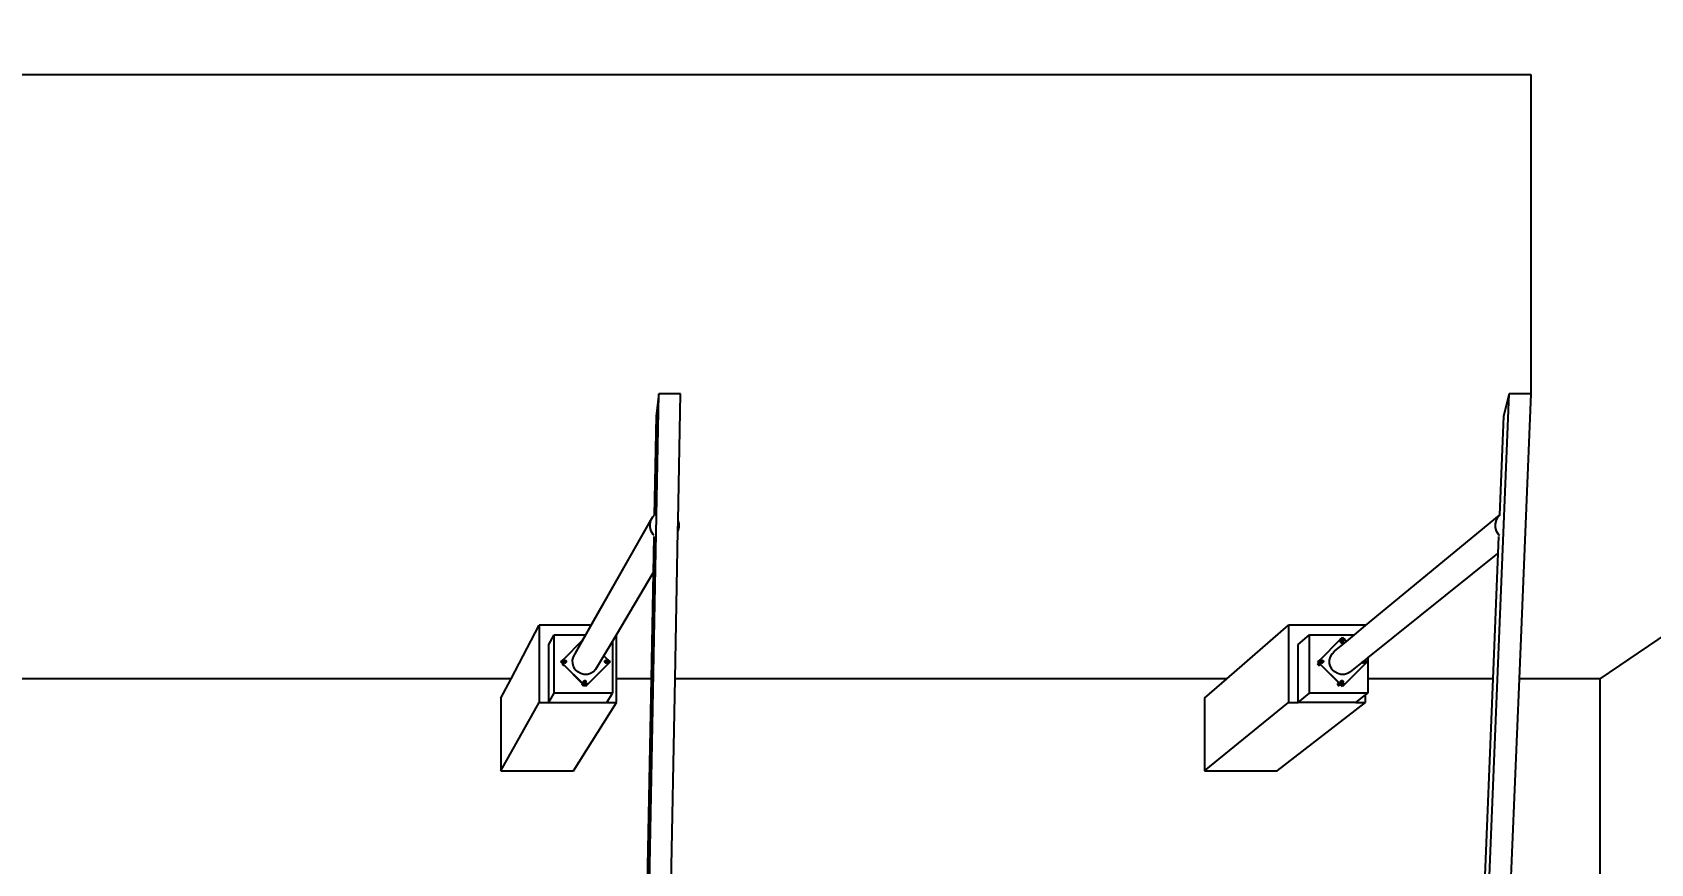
# Model space of a CAD drawing. Header units: inches. Extents: x -1152 to 1243, y -567 to 664.
# Drawn here: x 45 to 644, y 356 to 664 of the extents above; entities that cross this region are included whole.
import ezdxf

# ---------------------------------------------------------------- set-up
doc = ezdxf.new("R2010")
doc.units = ezdxf.units.IN
doc.header["$MEASUREMENT"] = 0
doc.dimstyles.get("Standard").update_dxf_attribs({"dimtxt": 24, "dimasz": 0.18, "dimexe": 0.18, "dimexo": 0.0625, "dimgap": 0.09, "dimtad": 0, "dimtih": 1, "dimtoh": 1, "dimdec": 4, "dimzin": 0, "dimdsep": 46, "dimtxsty": 'Standard', "dimcen": 0.09, "dimclrd": 1, "dimclre": 1, "dimclrt": 1, "dimadec": 0, "dimazin": 0, "dimtfac": 1, "dimtdec": 4, "dimtofl": 0, "dimtmove": 0, "dimatfit": 3, "dimfxl": 1, "dimtolj": 1, "dimtzin": 0, "dimarcsym": 0})

# ---------------------------------------------------------------- blocks, each defined once
blk = doc.blocks.new('*D2')
at = {"color": 1, "lineweight": -2, "transparency": 16777216}
for p, q in [((-970.13, 521.68), (-970.13, 647.97)), ((-969.95, 647.79), (-211.32, 647.79)), ((599.49, 647.79), (-159.14, 647.79)), ((599.67, 529.92), (599.67, 647.97))]:
    blk.add_line(p, q, dxfattribs=at)
at = {"color": 1, "transparency": 16777216}
for points in [[(-969.95, 647.82), (-969.95, 647.76), (-970.13, 647.79)], [(599.49, 647.82), (599.49, 647.76), (599.67, 647.79)]]:
    blk.add_solid(points, dxfattribs=at)
at = {"layer": 'Defpoints', "color": 0, "transparency": 16777216}
for p in [(599.67, 647.79), (599.67, 529.86), (-970.13, 521.62)]:
    blk.add_point(p, dxfattribs=at)
at = {"color": 1, "transparency": 16777216, "insert": (-185.23, 647.79), "char_height": 24, "attachment_point": 5}
blk.add_mtext("\\A1;97'", dxfattribs=at)

msp = doc.modelspace()

# ---------------------------------------------------------------- linework, layer by layer
for p, q in [((255.92893, -566.54973), (276.90606, 529.8555)), ((276.90606, 529.8555), (275.91192, 521.61805)), ((285.00884, 529.8555), (276.90606, 529.8555)), ((284.08222, 482.80129), (285.00884, 529.8555)), ((546.74956, -566.54973), (591.56373, 529.8555)), ((591.56373, 529.8555), (589.4399, 521.61805)), ((599.6665, 529.8555), (591.56373, 529.8555)), ((595.29596, 424.37246), (599.6665, 529.8555)), ((275.91192, 521.61805), (275.21103, 484.86258)), ((589.4399, 521.61805), (587.94456, 484.91166)), ((245.98188, 433.68004), (274.03238, 483.13467)), ((251.93592, 444.1898), (274.71814, 484.35728)), ((273.68642, 481.77623), (274.03238, 483.13467)), ((273.70384, 480.37453), (273.68642, 481.77623)), ((274.08346, 479.0251), (273.70384, 480.37453)), ((274.03238, 483.13467), (274.71814, 484.35728)), ((274.79939, 477.81991), (274.08346, 479.0251)), ((274.71814, 484.35728), (275.21103, 484.86258)), ((275.21103, 484.86258), (275.26433, 484.91722)), ((282.93161, 424.37246), (284.01074, 479.17165)), ((284.01074, 479.17165), (284.08222, 482.80129)), ((284.35078, 480.50685), (284.01074, 479.17165)), ((284.08222, 482.80129), (284.33336, 481.90855)), ((284.33336, 481.90855), (284.35078, 480.50685)), ((538.41315, 444.06026), (587.94456, 484.91166)), ((586.47853, 481.77623), (586.82449, 483.13467)), ((586.49595, 480.37453), (586.47853, 481.77623)), ((586.87556, 479.0251), (586.49595, 480.37453)), ((586.82449, 483.13467), (587.51025, 484.35728)), ((587.5915, 477.81991), (586.87556, 479.0251)), ((587.51025, 484.35728), (588.05644, 484.91722)), ((587.94456, 484.91166), (587.94091, 484.82196)), ((275.26433, 477.36638), (274.79939, 477.81991)), ((275.06137, 477.01441), (274.80487, 463.56336)), ((587.62285, 477.01441), (587.36554, 470.69823)), ((588.05644, 477.36638), (587.5915, 477.81991)), ((539.20813, 432.10623), (587.36554, 470.69823)), ((587.36554, 470.69823), (585.47833, 424.37246)), ((261.23538, 440.67324), (274.80487, 463.56336)), ((274.80487, 463.56336), (274.05754, 424.37246)), ((625.22168, 424.37246), (676.65304, 459.28177)), ((222.30375, 424.37246), (232.68488, 444.1898)), ((251.93592, 444.1898), (232.68488, 444.1898)), ((232.68488, 444.1898), (232.68488, 415.6393)), ((249.9101, 440.61808), (251.93592, 444.1898)), ((487.11535, 424.37246), (509.86265, 444.1898)), ((538.41315, 444.1898), (509.86265, 444.1898)), ((509.86265, 444.1898), (509.86265, 415.6393)), ((534.23958, 440.61808), (538.41315, 444.06026)), ((538.41315, 444.06026), (538.41315, 444.1898)), ((236.2537, 437.05217), (238.18129, 440.61808)), ((236.2537, 415.6393), (236.2537, 437.05217)), ((238.18129, 440.61808), (249.9101, 440.61808)), ((238.18129, 419.03049), (238.18129, 440.61808)), ((241.53141, 431.44137), (248.86435, 438.77431)), ((245.9654, 433.66314), (248.86435, 438.77431)), ((248.86435, 438.77431), (249.9101, 440.61808)), ((256.6326, 432.90888), (259.76887, 438.1994)), ((259.76887, 438.1994), (261.23538, 440.67324)), ((259.76887, 438.1994), (259.76887, 419.03049)), ((261.23538, 424.37246), (261.23538, 440.67324)), ((513.43147, 437.05217), (517.62054, 440.61808)), ((513.43147, 415.6393), (513.43147, 437.05217)), ((517.62054, 440.61808), (534.23958, 440.61808)), ((517.62054, 419.03049), (517.62054, 440.61808)), ((521.55715, 431.41762), (529.04, 438.90048)), ((521.58586, 431.44137), (529.04281, 438.89832)), ((526.89622, 434.56159), (531.35606, 438.23987)), ((529.04, 438.90048), (529.84104, 439.70151)), ((529.04, 438.90048), (529.06912, 438.92464)), ((529.04, 438.90048), (529.04281, 438.89832)), ((529.04281, 438.89832), (529.06912, 438.92464)), ((529.06912, 438.92464), (529.84352, 439.69903)), ((529.06912, 438.92464), (529.30375, 438.7446)), ((529.14333, 438.27488), (529.12801, 438.15851)), ((529.12801, 438.15851), (529.14333, 438.04214)), ((529.15416, 438.26405), (529.13884, 438.14768)), ((529.13884, 438.14768), (529.15416, 438.0313)), ((529.18825, 438.38332), (529.14333, 438.27488)), ((529.14333, 438.04214), (529.18825, 437.93369)), ((529.19908, 438.37249), (529.15416, 438.26405)), ((529.15416, 438.14768), (529.16896, 438.26008)), ((529.16896, 438.03527), (529.15416, 438.14768)), ((529.15416, 438.0313), (529.19908, 437.92286)), ((529.16896, 438.26008), (529.21235, 438.36483)), ((529.21235, 437.93052), (529.16896, 438.03527)), ((529.2597, 438.47644), (529.18825, 438.38332)), ((529.18825, 437.93369), (529.2597, 437.84057)), ((529.27053, 438.46561), (529.19908, 438.37249)), ((529.19908, 437.92286), (529.26113, 437.842)), ((529.21235, 438.36483), (529.28137, 438.45478)), ((529.27196, 437.85283), (529.21235, 437.93052)), ((529.21426, 438.19744), (529.22906, 438.30986)), ((529.22906, 438.08502), (529.21426, 438.19744)), ((529.22906, 438.30986), (529.27246, 438.41462)), ((529.27246, 437.98026), (529.22906, 438.08502)), ((529.35282, 438.5479), (529.2597, 438.47644)), ((529.27196, 437.85283), (529.2597, 437.84057)), ((529.26113, 437.842), (529.26583, 437.83587)), ((529.26583, 437.83587), (529.27053, 437.82974)), ((529.27053, 437.82974), (529.36366, 437.75829)), ((529.27196, 437.85283), (529.32757, 437.90844)), ((529.28137, 437.84057), (529.27196, 437.85283)), ((529.27246, 438.41462), (529.29376, 438.44238)), ((529.32757, 437.90844), (529.27246, 437.98026)), ((529.28137, 438.45478), (529.34148, 438.50458)), ((529.28137, 438.45478), (529.33463, 438.49565)), ((529.28137, 438.45478), (529.29376, 438.44238)), ((529.37132, 437.77155), (529.28137, 437.84057)), ((529.29376, 438.44238), (529.33463, 438.49565)), ((529.30375, 438.7446), (529.57699, 438.63142)), ((529.34148, 437.8903), (529.32757, 437.90844)), ((529.33463, 438.49565), (529.34148, 438.50458)), ((529.34148, 438.50458), (529.43144, 438.57361)), ((529.43144, 437.82128), (529.34148, 437.8903)), ((529.46126, 438.59282), (529.35282, 438.5479)), ((529.36366, 437.75829), (529.4721, 437.71337)), ((529.47606, 437.72817), (529.37132, 437.77155)), ((529.43144, 438.57361), (529.48554, 438.59601)), ((529.5362, 437.77788), (529.43144, 437.82128)), ((529.48554, 438.59601), (529.46126, 438.59282)), ((529.4721, 437.71337), (529.58847, 437.69805)), ((529.58847, 437.71337), (529.47606, 437.72817)), ((529.48554, 438.59601), (529.5362, 438.617)), ((529.5362, 438.617), (529.61137, 438.62689)), ((529.64862, 437.76308), (529.5362, 437.77788)), ((529.57699, 438.63142), (529.61137, 438.62689)), ((529.58847, 437.71337), (529.58847, 437.771)), ((529.70088, 437.72817), (529.58847, 437.71337)), ((529.58847, 437.69805), (529.70484, 437.71337)), ((529.58847, 437.71031), (529.58847, 437.71337)), ((529.58847, 437.69805), (529.58847, 437.71031)), ((529.61137, 438.62689), (529.64862, 438.6318)), ((529.64862, 438.6318), (529.76104, 438.617)), ((529.76104, 437.77788), (529.64862, 437.76308)), ((529.80245, 437.76912), (529.70088, 437.72817)), ((529.70484, 437.71337), (529.81328, 437.75829)), ((529.76104, 438.617), (529.79576, 438.60262)), ((529.8658, 437.82128), (529.76104, 437.77788)), ((529.79576, 438.60262), (529.8702, 438.59282)), ((529.79576, 438.60262), (529.8658, 438.57361)), ((529.89557, 437.84057), (529.80245, 437.76912)), ((529.81328, 437.75829), (529.90641, 437.82974)), ((529.84104, 439.70151), (529.8702, 439.72572)), ((529.84104, 439.70151), (529.84352, 439.69903)), ((529.84352, 439.69903), (529.8702, 439.72572)), ((529.8658, 438.57361), (529.95576, 438.50458)), ((529.89356, 437.84258), (529.8658, 437.82128)), ((529.8702, 439.72572), (530.67129, 438.92464)), ((529.8702, 439.72572), (529.8702, 438.59889)), ((529.8702, 438.59282), (530.16342, 438.63142)), ((529.90219, 437.8492), (529.89356, 437.84258)), ((529.89356, 437.84258), (529.89557, 437.84057)), ((529.89557, 437.84057), (529.95576, 437.8903)), ((529.89557, 437.84057), (529.90219, 437.8492)), ((529.95576, 437.8903), (529.90219, 437.8492)), ((529.90641, 437.82974), (529.94875, 437.88493)), ((529.95576, 438.50458), (530.02479, 438.41462)), ((530.02479, 437.98026), (529.95576, 437.8903)), ((530.02479, 438.41462), (530.06818, 438.30986)), ((530.06818, 438.08502), (530.02479, 437.98026)), ((530.06818, 438.30986), (530.08298, 438.19744)), ((530.08298, 438.19744), (530.06818, 438.08502)), ((530.16342, 438.63142), (530.43665, 438.7446)), ((530.43665, 438.7446), (530.67129, 438.92464)), ((530.67129, 438.92464), (531.35606, 438.23987)), ((531.35606, 438.23987), (534.23958, 440.61808)), ((240.73033, 430.64029), (241.53141, 431.44137)), ((241.71145, 431.20674), (241.53141, 431.44137)), ((241.82463, 430.9335), (241.71145, 431.20674)), ((241.9262, 431.09244), (241.85475, 430.99932)), ((241.89549, 431.04061), (241.96452, 431.13057)), ((241.96452, 431.13057), (242.05448, 431.1996)), ((242.05448, 431.1996), (242.15923, 431.24299)), ((242.15923, 431.24299), (242.27165, 431.25779)), ((242.27165, 431.25779), (242.38407, 431.24299)), ((242.38407, 431.24299), (242.48883, 431.1996)), ((242.48883, 431.1996), (242.57879, 431.13057)), ((242.57879, 431.13057), (242.64782, 431.04061)), ((245.04166, 431.35223), (245.35141, 432.56849)), ((245.05726, 430.09723), (245.04166, 431.35223)), ((245.35141, 432.56849), (245.98188, 433.68004)), ((245.35141, 432.56849), (245.9654, 433.66314)), ((245.9654, 433.66314), (245.98188, 433.68004)), ((253.66613, 427.90479), (256.6326, 432.90888)), ((256.6326, 432.90888), (258.10011, 431.44137)), ((257.05016, 431.07764), (256.97871, 430.98452)), ((257.02117, 431.02581), (257.05626, 431.07155)), ((257.13245, 431.15993), (257.03933, 431.08848)), ((257.03933, 431.08848), (257.05626, 431.07155)), ((257.05626, 431.07155), (257.09019, 431.11577)), ((257.09019, 431.11577), (257.16568, 431.1737)), ((257.16568, 431.1737), (257.13245, 431.15993)), ((257.16568, 431.1737), (257.18015, 431.1848)), ((257.18015, 431.1848), (257.28491, 431.22819)), ((257.28491, 431.22819), (257.39733, 431.24299)), ((257.39733, 431.24299), (257.50975, 431.22819)), ((257.50975, 431.22819), (257.61451, 431.1848)), ((257.61451, 431.1848), (257.70447, 431.11577)), ((257.70447, 431.11577), (257.7735, 431.02581)), ((257.92007, 431.20674), (257.80931, 430.93934)), ((258.10011, 431.44137), (257.92007, 431.20674)), ((258.10011, 431.44137), (258.90119, 430.64029)), ((520.75611, 430.61658), (521.55715, 431.41762)), ((520.78477, 430.64029), (521.5593, 431.41481)), ((521.55715, 431.41762), (521.58586, 431.44137)), ((521.5593, 431.41481), (521.55715, 431.41762)), ((521.5593, 431.41481), (521.58586, 431.44137)), ((521.76589, 431.20674), (521.58586, 431.44137)), ((521.87907, 430.9335), (521.76589, 431.20674)), ((521.98065, 431.09244), (521.90919, 430.99932)), ((521.92399, 430.99536), (521.99148, 431.08161)), ((521.98174, 431.04061), (522.00377, 431.06932)), ((521.99148, 431.08161), (522.05077, 431.13057)), ((521.99148, 431.08161), (522.04429, 431.12213)), ((521.99544, 431.08848), (521.99148, 431.08161)), ((521.99148, 431.08161), (522.00377, 431.06932)), ((522.05077, 431.13057), (521.99544, 431.08848)), ((522.00377, 431.06932), (522.04429, 431.12213)), ((522.04429, 431.12213), (522.05077, 431.13057)), ((522.08857, 431.15993), (522.05077, 431.13057)), ((522.08957, 431.16035), (522.08857, 431.15993)), ((522.08957, 431.16035), (522.14073, 431.1996)), ((522.14073, 431.1996), (522.24548, 431.24299)), ((522.24548, 431.24299), (522.3579, 431.25779)), ((522.3579, 431.25779), (522.47032, 431.24299)), ((522.47032, 431.24299), (522.57508, 431.1996)), ((522.57508, 431.1996), (522.66504, 431.13057)), ((522.66504, 431.13057), (522.73407, 431.04061)), ((525.0961, 431.35223), (525.40585, 432.56849)), ((525.1117, 430.09723), (525.0961, 431.35223)), ((525.40585, 432.56849), (526.01984, 433.66314)), ((526.01984, 433.66314), (526.89622, 434.56159)), ((537.85979, 431.02571), (537.91928, 431.07339)), ((537.91928, 431.07339), (537.87966, 430.97774)), ((537.91928, 431.07339), (538.25417, 431.34176)), ((538.25417, 431.34176), (539.20813, 432.10623)), ((538.25417, 431.34176), (538.95563, 430.64029)), ((539.20813, 432.10623), (539.20813, 424.37246)), ((240.71708, 430.61658), (240.73033, 430.64029)), ((241.32267, 430.011), (240.71708, 430.61658)), ((241.53141, 429.83921), (240.73033, 430.64029)), ((240.73033, 430.64029), (241.81722, 430.64029)), ((241.29342, 429.9404), (241.27814, 429.82429)), ((241.27814, 429.82429), (241.29342, 429.70817)), ((241.32267, 430.011), (241.29342, 429.9404)), ((241.29342, 429.70817), (241.33824, 429.59996)), ((241.51812, 429.81555), (241.32267, 430.011)), ((241.33824, 429.59996), (241.40954, 429.50705)), ((241.40954, 429.50705), (241.50246, 429.43575)), ((241.50246, 429.43575), (241.61066, 429.39093)), ((241.51812, 429.81555), (241.53141, 429.83921)), ((241.91349, 429.42017), (241.51812, 429.81555)), ((241.53141, 429.83921), (241.71145, 430.07384)), ((249.01468, 422.35594), (241.53141, 429.83921)), ((241.61066, 429.39093), (241.72678, 429.37564)), ((241.71145, 430.07384), (241.82463, 430.34707)), ((241.72678, 429.37564), (241.8429, 429.39093)), ((241.80983, 430.89088), (241.79451, 430.77451)), ((241.79451, 430.77451), (241.80983, 430.65813)), ((241.80931, 430.77054), (241.82463, 430.88691)), ((241.82463, 430.6621), (241.80931, 430.77054)), ((241.85475, 430.99932), (241.80983, 430.89088)), ((241.80983, 430.65813), (241.81722, 430.64029)), ((241.81722, 430.64029), (241.83038, 430.64029)), ((241.81722, 430.64029), (241.85475, 430.54969)), ((241.82928, 430.89815), (241.82463, 430.9335)), ((241.82928, 430.89815), (241.82463, 430.88691)), ((241.82463, 430.6621), (241.82463, 430.65417)), ((241.82463, 430.6621), (241.8561, 430.58612)), ((241.82463, 430.65417), (241.85531, 430.5801)), ((241.82463, 430.34707), (241.85531, 430.5801)), ((241.86955, 430.99536), (241.82928, 430.89815)), ((241.83821, 430.83036), (241.82928, 430.89815)), ((241.83038, 430.64029), (241.83366, 430.64029)), ((241.83366, 430.64029), (241.85716, 430.64029)), ((241.8373, 430.82343), (241.83821, 430.83036)), ((241.8521, 430.71101), (241.8373, 430.82343)), ((241.83821, 430.83036), (241.8521, 430.93585)), ((241.8429, 429.39093), (241.91349, 429.42017)), ((241.8521, 430.93585), (241.88484, 431.01489)), ((241.85477, 430.70456), (241.8521, 430.71101)), ((241.85475, 430.54969), (241.9168, 430.46883)), ((241.86323, 430.64029), (241.85477, 430.70456)), ((241.89549, 430.60626), (241.85477, 430.70456)), ((241.85531, 430.5801), (241.8561, 430.58612)), ((241.85531, 430.5801), (241.86955, 430.54573)), ((241.8561, 430.58612), (241.86323, 430.64029)), ((241.86802, 430.55735), (241.8561, 430.58612)), ((241.92763, 430.47966), (241.86802, 430.55735)), ((241.86955, 430.99536), (241.87147, 430.99781)), ((241.86955, 430.54573), (241.941, 430.45261)), ((241.87147, 430.99781), (241.89549, 431.04061)), ((241.87147, 430.99781), (241.88484, 431.01489)), ((241.88484, 431.01489), (241.89549, 431.04061)), ((241.96441, 430.51644), (241.89549, 430.60626)), ((248.63071, 422.70296), (241.91349, 429.42017)), ((241.9168, 430.46883), (241.9215, 430.4627)), ((241.9215, 430.4627), (241.9262, 430.45657)), ((241.9262, 430.45657), (242.01933, 430.38512)), ((241.92763, 430.47966), (241.96441, 430.51644)), ((241.93704, 430.4674), (241.92763, 430.47966)), ((242.02699, 430.39838), (241.93704, 430.4674)), ((241.941, 430.45261), (242.03412, 430.38115)), ((242.05448, 430.44727), (241.96441, 430.51644)), ((242.01933, 430.38512), (242.12777, 430.3402)), ((242.13173, 430.355), (242.02699, 430.39838)), ((242.14257, 430.33623), (242.03412, 430.38115)), ((242.15923, 430.40388), (242.05448, 430.44727)), ((242.12777, 430.3402), (242.13543, 430.33919)), ((242.24414, 430.3402), (242.13173, 430.355)), ((242.13543, 430.33919), (242.24414, 430.32488)), ((242.14257, 430.33623), (242.25894, 430.32091)), ((242.27165, 430.38908), (242.15923, 430.40388)), ((242.24414, 430.3402), (242.24414, 430.3927)), ((242.35655, 430.355), (242.24414, 430.3402)), ((242.24414, 430.33714), (242.24414, 430.3402)), ((242.24414, 430.32488), (242.36051, 430.3402)), ((242.24414, 430.32488), (242.24414, 430.33714)), ((242.25894, 430.32091), (242.37531, 430.33623)), ((242.38407, 430.40388), (242.27165, 430.38908)), ((242.45812, 430.39595), (242.35655, 430.355)), ((242.36051, 430.3402), (242.46895, 430.38512)), ((242.37531, 430.33623), (242.48375, 430.38115)), ((242.48883, 430.44727), (242.38407, 430.40388)), ((242.45812, 430.39595), (242.55124, 430.4674)), ((242.46895, 430.38512), (242.56208, 430.45657)), ((242.48375, 430.38115), (242.57687, 430.45261)), ((242.57879, 430.5163), (242.48883, 430.44727)), ((242.6227, 430.56053), (242.55124, 430.4674)), ((242.56208, 430.45657), (242.63353, 430.54969)), ((242.63439, 430.58875), (242.57879, 430.5163)), ((242.6227, 430.56053), (242.62449, 430.56486)), ((242.62449, 430.56486), (242.64782, 430.60626)), ((242.62449, 430.56486), (242.63439, 430.58875)), ((242.63353, 430.54969), (242.67719, 430.65509)), ((242.64782, 430.60626), (242.63439, 430.58875)), ((242.64782, 431.04061), (242.69121, 430.93585)), ((242.69121, 430.71101), (242.64782, 430.60626)), ((242.67719, 430.65509), (242.67845, 430.65813)), ((242.67845, 430.65813), (242.68271, 430.69048)), ((242.69121, 430.93585), (242.70601, 430.82343)), ((242.70601, 430.82343), (242.69121, 430.71101)), ((245.39714, 428.88904), (245.05726, 430.09723)), ((246.03814, 427.80999), (245.39714, 428.88904)), ((246.93659, 426.9336), (246.03814, 427.80999)), ((248.03124, 426.31962), (246.93659, 426.9336)), ((249.2475, 426.00987), (248.03124, 426.31962)), ((250.5025, 426.02546), (249.2475, 426.00987)), ((251.71069, 426.36535), (250.5025, 426.02546)), ((258.0859, 429.81555), (250.60305, 422.33269)), ((258.0818, 429.82089), (250.61684, 422.35594)), ((252.78974, 427.00635), (251.71069, 426.36535)), ((253.66613, 427.90479), (252.78974, 427.00635)), ((256.93379, 430.87608), (256.91847, 430.75971)), ((256.91847, 430.75971), (256.93379, 430.64333)), ((256.97871, 430.98452), (256.93379, 430.87608)), ((256.93379, 430.75971), (256.94859, 430.87211)), ((256.94859, 430.6473), (256.93379, 430.75971)), ((256.93379, 430.64333), (256.97871, 430.53489)), ((256.94859, 430.87211), (256.99198, 430.97686)), ((256.99198, 430.54255), (256.94859, 430.6473)), ((256.96297, 430.80863), (256.97777, 430.92105)), ((256.97777, 430.69621), (256.96297, 430.80863)), ((256.97777, 430.92105), (257.01135, 431.0021)), ((257.02117, 430.59146), (256.97777, 430.69621)), ((256.97871, 430.53489), (257.04076, 430.45403)), ((256.99198, 430.97686), (257.02117, 431.02581)), ((256.99198, 430.97686), (257.01135, 431.0021)), ((257.05159, 430.46486), (256.99198, 430.54255)), ((257.01135, 431.0021), (257.02117, 431.02581)), ((257.08934, 430.50261), (257.02117, 430.59146)), ((257.04076, 430.45403), (257.03933, 430.45261)), ((257.03933, 430.45261), (257.04546, 430.4479)), ((257.05159, 430.46486), (257.04076, 430.45403)), ((257.04076, 430.45403), (257.04546, 430.4479)), ((257.04546, 430.4479), (257.13245, 430.38115)), ((257.04546, 430.4479), (257.05016, 430.44177)), ((257.05016, 430.44177), (257.14329, 430.37032)), ((257.08934, 430.50261), (257.05159, 430.46486)), ((257.061, 430.45261), (257.05159, 430.46486)), ((257.15095, 430.38359), (257.061, 430.45261)), ((257.09019, 430.5015), (257.08934, 430.50261)), ((257.18015, 430.43247), (257.09019, 430.5015)), ((257.13245, 430.38115), (257.24089, 430.33623)), ((257.14329, 430.37032), (257.25173, 430.3254)), ((257.25569, 430.3402), (257.15095, 430.38359)), ((257.28491, 430.38908), (257.18015, 430.43247)), ((257.24089, 430.33623), (257.35727, 430.32091)), ((257.25173, 430.3254), (257.3681, 430.31008)), ((257.3681, 430.3254), (257.25569, 430.3402)), ((257.39733, 430.37428), (257.28491, 430.38908)), ((257.35727, 430.32091), (257.3681, 430.32234)), ((257.3681, 430.3254), (257.3681, 430.37812)), ((257.48051, 430.3402), (257.3681, 430.3254)), ((257.3681, 430.32234), (257.47364, 430.33623)), ((257.3681, 430.32234), (257.3681, 430.3254)), ((257.3681, 430.31008), (257.48447, 430.3254)), ((257.3681, 430.31008), (257.3681, 430.32234)), ((257.50975, 430.38908), (257.39733, 430.37428)), ((257.47364, 430.33623), (257.48051, 430.3402)), ((257.58208, 430.38115), (257.48051, 430.3402)), ((257.48447, 430.3254), (257.59291, 430.37032)), ((257.61451, 430.43247), (257.50975, 430.38908)), ((257.58208, 430.38115), (257.6752, 430.45261)), ((257.59291, 430.37032), (257.68604, 430.44177)), ((257.70447, 430.5015), (257.61451, 430.43247)), ((257.74666, 430.54573), (257.6752, 430.45261)), ((257.68604, 430.44177), (257.75749, 430.53489)), ((257.75633, 430.56909), (257.70447, 430.5015)), ((257.74786, 430.54863), (257.74666, 430.54573)), ((257.74786, 430.54863), (257.7735, 430.59146)), ((257.75633, 430.56909), (257.74786, 430.54863)), ((257.7735, 430.59146), (257.75633, 430.56909)), ((257.75749, 430.53489), (257.80115, 430.64029)), ((257.7735, 431.02581), (257.80931, 430.93934)), ((257.77443, 430.5937), (257.7735, 430.59146)), ((257.81689, 430.69621), (257.77443, 430.5937)), ((257.77443, 430.5937), (257.8069, 430.34707)), ((257.80115, 430.64029), (257.79372, 430.64029)), ((257.80115, 430.64029), (257.80241, 430.64333)), ((258.90119, 430.64029), (257.80115, 430.64029)), ((257.80241, 430.64333), (257.80587, 430.6696)), ((257.8069, 430.34707), (257.92007, 430.07384)), ((257.80931, 430.93934), (257.81689, 430.92105)), ((257.81689, 430.92105), (257.83169, 430.80863)), ((257.83169, 430.80863), (257.81689, 430.69621)), ((257.92007, 430.07384), (258.10011, 429.83921)), ((258.10011, 429.83921), (258.0818, 429.82089)), ((258.0818, 429.82089), (258.0859, 429.81555)), ((258.88694, 430.61658), (258.0859, 429.81555)), ((258.0859, 429.81555), (258.10011, 429.83921)), ((258.88222, 430.62131), (258.10011, 429.83921)), ((258.90119, 430.64029), (258.88222, 430.62131)), ((258.88222, 430.62131), (258.88694, 430.61658)), ((258.88694, 430.61658), (258.90119, 430.64029)), ((520.71739, 429.82429), (520.73268, 429.9404)), ((520.71739, 429.82429), (520.73268, 429.70817)), ((520.7775, 430.04861), (520.73268, 429.9404)), ((520.73268, 429.70817), (520.7775, 429.59996)), ((520.75611, 430.61658), (520.78477, 430.64029)), ((521.05822, 430.31447), (520.75611, 430.61658)), ((520.8488, 430.14152), (520.7775, 430.04861)), ((520.8488, 429.50705), (520.7775, 429.59996)), ((521.58586, 429.83921), (520.78477, 430.64029)), ((520.78477, 430.64029), (521.87166, 430.64029)), ((520.8488, 430.14152), (521.05822, 430.31447)), ((520.94171, 430.21282), (520.8488, 430.14152)), ((520.8488, 429.50705), (520.94171, 429.43575)), ((521.04992, 430.25764), (520.94171, 430.21282)), ((520.94171, 429.43575), (521.04992, 429.39093)), ((521.10747, 430.26522), (521.04992, 430.25764)), ((521.04992, 429.39093), (521.16604, 429.37564)), ((521.10747, 430.26522), (521.05822, 430.31447)), ((521.55715, 429.81555), (521.10747, 430.26522)), ((521.16604, 429.37564), (521.28215, 429.39093)), ((521.28215, 429.39093), (521.39036, 429.43575)), ((521.39036, 429.43575), (521.48327, 429.50705)), ((521.48327, 429.50705), (521.69295, 429.67974)), ((521.48327, 429.50705), (521.55457, 429.59996)), ((521.55457, 429.59996), (521.59939, 429.70817)), ((521.55715, 429.81555), (521.58586, 429.83921)), ((521.60697, 429.76572), (521.55715, 429.81555)), ((521.58586, 429.83921), (521.76589, 430.07384)), ((529.06912, 422.35594), (521.58586, 429.83921)), ((521.59939, 429.70817), (521.60697, 429.76572)), ((521.69295, 429.67974), (521.60697, 429.76572)), ((528.40524, 422.96745), (521.69295, 429.67974)), ((521.76589, 430.07384), (521.87907, 430.34707)), ((521.86427, 430.89088), (521.84895, 430.77451)), ((521.84895, 430.77451), (521.86427, 430.65813)), ((521.86375, 430.77054), (521.87907, 430.88691)), ((521.87907, 430.6621), (521.86375, 430.77054)), ((521.90919, 430.99932), (521.86427, 430.89088)), ((521.86427, 430.65813), (521.87166, 430.64029)), ((521.87166, 430.64029), (521.88482, 430.64029)), ((521.87166, 430.64029), (521.90919, 430.54969)), ((521.88373, 430.89815), (521.87907, 430.9335)), ((521.88373, 430.89815), (521.87907, 430.88691)), ((521.87907, 430.6621), (521.87907, 430.65417)), ((521.87907, 430.6621), (521.91054, 430.58612)), ((521.87907, 430.65417), (521.90975, 430.5801)), ((521.87907, 430.34707), (521.90975, 430.5801)), ((521.92399, 430.99536), (521.88373, 430.89815)), ((521.91767, 430.64029), (521.88373, 430.89815)), ((521.88482, 430.64029), (521.88811, 430.64029)), ((521.88811, 430.64029), (521.9116, 430.64029)), ((521.90919, 430.54969), (521.97124, 430.46883)), ((521.90975, 430.5801), (521.91054, 430.58612)), ((521.90975, 430.5801), (521.92399, 430.54573)), ((521.91054, 430.58612), (521.91767, 430.64029)), ((521.92246, 430.55735), (521.91054, 430.58612)), ((521.98207, 430.47966), (521.92246, 430.55735)), ((521.92355, 430.82343), (521.93835, 430.93585)), ((521.93835, 430.71101), (521.92355, 430.82343)), ((521.92399, 430.54573), (521.99544, 430.45261)), ((521.93835, 430.93585), (521.98174, 431.04061)), ((521.98174, 430.60626), (521.93835, 430.71101)), ((521.97124, 430.46883), (521.97594, 430.4627)), ((521.97594, 430.4627), (521.98065, 430.45657)), ((521.98065, 430.45657), (522.07377, 430.38512)), ((522.03685, 430.53444), (521.98174, 430.60626)), ((521.98207, 430.47966), (522.03685, 430.53444)), ((521.99148, 430.4674), (521.98207, 430.47966)), ((522.08143, 430.39838), (521.99148, 430.4674)), ((521.99544, 430.45261), (522.08857, 430.38115)), ((522.05077, 430.5163), (522.03685, 430.53444)), ((522.14073, 430.44727), (522.05077, 430.5163)), ((522.07377, 430.38512), (522.18221, 430.3402)), ((522.18617, 430.355), (522.08143, 430.39838)), ((522.19701, 430.33623), (522.08857, 430.38115)), ((522.24548, 430.40388), (522.14073, 430.44727)), ((522.18221, 430.3402), (522.18987, 430.33919)), ((522.29858, 430.3402), (522.18617, 430.355)), ((522.18987, 430.33919), (522.29858, 430.32488)), ((522.19701, 430.33623), (522.31338, 430.32091)), ((522.3579, 430.38908), (522.24548, 430.40388)), ((522.29858, 430.3402), (522.29858, 430.39689)), ((522.41099, 430.355), (522.29858, 430.3402)), ((522.29858, 430.33714), (522.29858, 430.3402)), ((522.29858, 430.32488), (522.41495, 430.3402)), ((522.29858, 430.32488), (522.29858, 430.33714)), ((522.31338, 430.32091), (522.42975, 430.33623)), ((522.47032, 430.40388), (522.3579, 430.38908)), ((522.51256, 430.39595), (522.41099, 430.355)), ((522.41495, 430.3402), (522.5234, 430.38512)), ((522.42975, 430.33623), (522.53819, 430.38115)), ((522.57508, 430.44727), (522.47032, 430.40388)), ((522.51256, 430.39595), (522.60568, 430.4674)), ((522.5234, 430.38512), (522.61652, 430.45657)), ((522.53819, 430.38115), (522.63132, 430.45261)), ((522.61193, 430.47554), (522.57508, 430.44727)), ((522.60568, 430.4674), (522.66504, 430.5163)), ((522.60568, 430.4674), (522.61193, 430.47554)), ((522.66504, 430.5163), (522.61193, 430.47554)), ((522.61652, 430.45657), (522.65849, 430.51127)), ((522.73407, 430.60626), (522.66504, 430.5163)), ((522.73407, 431.04061), (522.77746, 430.93585)), ((522.77746, 430.71101), (522.73407, 430.60626)), ((522.77746, 430.93585), (522.79226, 430.82343)), ((522.79226, 430.82343), (522.77746, 430.71101)), ((525.45158, 428.88904), (525.1117, 430.09723)), ((526.09259, 427.80999), (525.45158, 428.88904)), ((526.99103, 426.9336), (526.09259, 427.80999)), ((528.08568, 426.31962), (526.99103, 426.9336)), ((529.30195, 426.00987), (528.08568, 426.31962)), ((530.55694, 426.02546), (529.30195, 426.00987)), ((531.76513, 426.36535), (530.55694, 426.02546)), ((538.15455, 429.83921), (530.67129, 422.35594)), ((532.84418, 427.00635), (531.76513, 426.36535)), ((532.84418, 427.00635), (537.11975, 430.43267)), ((537.11815, 430.43138), (537.19773, 430.37032)), ((537.11975, 430.43267), (537.13035, 430.44116)), ((537.11975, 430.43267), (537.18689, 430.38115)), ((537.13035, 430.44116), (537.19136, 430.49005)), ((537.20539, 430.38359), (537.13035, 430.44116)), ((537.18689, 430.38115), (537.29534, 430.33623)), ((537.19136, 430.49005), (537.85979, 431.02571)), ((537.2664, 430.43247), (537.19136, 430.49005)), ((537.19773, 430.37032), (537.30617, 430.3254)), ((537.31013, 430.3402), (537.20539, 430.38359)), ((537.37116, 430.38908), (537.2664, 430.43247)), ((537.29534, 430.33623), (537.41171, 430.32091)), ((537.30617, 430.3254), (537.42254, 430.31008)), ((537.42254, 430.3254), (537.31013, 430.3402)), ((537.48358, 430.37428), (537.37116, 430.38908)), ((537.41171, 430.32091), (537.42254, 430.32234)), ((537.42254, 430.3254), (537.42254, 430.38231)), ((537.53495, 430.3402), (537.42254, 430.3254)), ((537.42254, 430.32234), (537.52808, 430.33623)), ((537.42254, 430.32234), (537.42254, 430.3254)), ((537.42254, 430.31008), (537.53891, 430.3254)), ((537.42254, 430.31008), (537.42254, 430.32234)), ((537.596, 430.38908), (537.48358, 430.37428)), ((537.52808, 430.33623), (537.53495, 430.3402)), ((537.63652, 430.38115), (537.53495, 430.3402)), ((537.53891, 430.3254), (537.64736, 430.37032)), ((537.70076, 430.43247), (537.596, 430.38908)), ((537.63652, 430.38115), (537.72964, 430.45261)), ((537.64736, 430.37032), (537.74048, 430.44177)), ((537.79072, 430.5015), (537.70076, 430.43247)), ((537.72964, 430.45261), (537.79072, 430.5015)), ((537.74048, 430.44177), (537.77928, 430.49234)), ((537.83364, 430.55743), (537.79072, 430.5015)), ((537.85975, 430.59146), (537.83364, 430.55743)), ((537.83364, 430.55743), (537.86134, 430.34707)), ((537.90314, 430.69621), (537.85975, 430.59146)), ((537.85979, 431.02571), (537.87966, 430.97774)), ((537.86134, 430.34707), (537.97451, 430.07384)), ((537.87966, 430.97774), (537.90314, 430.92105)), ((538.95563, 430.64029), (537.87997, 430.64029)), ((537.90314, 430.92105), (537.91794, 430.80863)), ((537.91794, 430.80863), (537.90314, 430.69621)), ((537.97451, 430.07384), (538.15455, 429.83921)), ((538.95563, 430.64029), (538.15455, 429.83921)), ((222.30375, 424.37246), (-15.23112, 424.37246)), ((218.53607, 417.18005), (222.30375, 424.37246)), ((248.54172, 422.51967), (248.52644, 422.40355)), ((248.52644, 422.40355), (248.54172, 422.28744)), ((248.58654, 422.62787), (248.54172, 422.51967)), ((248.58654, 422.17923), (248.54172, 422.28744)), ((248.58654, 422.62787), (248.63071, 422.70296)), ((248.63832, 422.69535), (248.58654, 422.62787)), ((248.58654, 422.17923), (248.65784, 422.08632)), ((248.63832, 422.69535), (248.63071, 422.70296)), ((249.00097, 422.33269), (248.63832, 422.69535)), ((248.65784, 422.08632), (248.75076, 422.01502)), ((248.75076, 422.01502), (248.85896, 421.9702)), ((248.85896, 421.9702), (248.97508, 421.95491)), ((248.97508, 421.95491), (249.09119, 421.9702)), ((249.00097, 422.33269), (249.01468, 422.35594)), ((249.26687, 422.06679), (249.00097, 422.33269)), ((249.24931, 422.53598), (249.01468, 422.35594)), ((249.81576, 421.55486), (249.01468, 422.35594)), ((249.08889, 423.44985), (249.07357, 423.33347)), ((249.07357, 423.33347), (249.08889, 423.2171)), ((249.1338, 423.55829), (249.08889, 423.44985)), ((249.08889, 423.33347), (249.10369, 423.44588)), ((249.10369, 423.22107), (249.08889, 423.33347)), ((249.08889, 423.2171), (249.1338, 423.10866)), ((249.09119, 421.9702), (249.1994, 422.01502)), ((249.10369, 423.44588), (249.14707, 423.55063)), ((249.14707, 423.11632), (249.10369, 423.22107)), ((249.11718, 423.38156), (249.13198, 423.49398)), ((249.13198, 423.26914), (249.11718, 423.38156)), ((249.13198, 423.49398), (249.16527, 423.57434)), ((249.17537, 423.16438), (249.13198, 423.26914)), ((249.20526, 423.65141), (249.1338, 423.55829)), ((249.1338, 423.10866), (249.20526, 423.01554)), ((249.14707, 423.55063), (249.17537, 423.59873)), ((249.14707, 423.55063), (249.16527, 423.57434)), ((249.21609, 423.02637), (249.14707, 423.11632)), ((249.16527, 423.57434), (249.17537, 423.59873)), ((249.17537, 423.59873), (249.2444, 423.68869)), ((249.2444, 423.07442), (249.17537, 423.16438)), ((249.1994, 422.01502), (249.26687, 422.06679)), ((249.20526, 423.01554), (249.29838, 422.94408)), ((249.30604, 422.95735), (249.21609, 423.02637)), ((249.2444, 423.68869), (249.33436, 423.75772)), ((249.33436, 423.00539), (249.2444, 423.07442)), ((249.52255, 422.64915), (249.24931, 422.53598)), ((249.80201, 421.53165), (249.26687, 422.06679)), ((249.29838, 422.94408), (249.40682, 422.89916)), ((249.41079, 422.91396), (249.30604, 422.95735)), ((249.33436, 423.75772), (249.43912, 423.80111)), ((249.43912, 422.962), (249.33436, 423.00539)), ((249.40682, 422.89916), (249.5232, 422.88384)), ((249.5232, 422.89916), (249.41079, 422.91396)), ((249.43912, 423.80111), (249.55154, 423.81591)), ((249.55154, 422.9472), (249.43912, 422.962)), ((249.81576, 422.68776), (249.52255, 422.64915)), ((249.5232, 422.89916), (249.5232, 422.95093)), ((249.6356, 422.91396), (249.5232, 422.89916)), ((249.5232, 422.88384), (249.63957, 422.89916)), ((249.5232, 422.88384), (249.5232, 422.89916)), ((249.55154, 423.81591), (249.66396, 423.80111)), ((249.66396, 422.962), (249.55154, 422.9472)), ((249.74035, 422.95735), (249.6356, 422.91396)), ((249.63957, 422.89916), (249.74801, 422.94408)), ((249.66396, 423.80111), (249.76872, 423.75772)), ((249.76872, 423.00539), (249.66396, 422.962)), ((249.8303, 423.02637), (249.74035, 422.95735)), ((249.74801, 422.94408), (249.84113, 423.01554)), ((249.76872, 423.75772), (249.85867, 423.68869)), ((249.85867, 423.07442), (249.76872, 423.00539)), ((250.60305, 422.33269), (249.80201, 421.53165)), ((249.80201, 421.53165), (249.81576, 421.55486)), ((250.10898, 422.64915), (249.81576, 422.68776)), ((250.5977, 422.33679), (249.81576, 421.55486)), ((249.89932, 423.11632), (249.8303, 423.02637)), ((249.84113, 423.01554), (249.91259, 423.10866)), ((249.84113, 423.01554), (249.84113, 421.55486)), ((249.85867, 423.68869), (249.9277, 423.59873)), ((249.90928, 423.14037), (249.85867, 423.07442)), ((249.89932, 423.11632), (249.9277, 423.16438)), ((249.90928, 423.14037), (249.89932, 423.11632)), ((249.9277, 423.16438), (249.90928, 423.14037)), ((249.91259, 423.10866), (249.9575, 423.2171)), ((249.9277, 423.59873), (249.97109, 423.49398)), ((249.96121, 423.24528), (249.9277, 423.16438)), ((249.9575, 423.2171), (249.96121, 423.24528)), ((249.97109, 423.26914), (249.96121, 423.24528)), ((249.97109, 423.49398), (249.98589, 423.38156)), ((249.98589, 423.38156), (249.97109, 423.26914)), ((250.38221, 422.53598), (250.10898, 422.64915)), ((250.61684, 422.35594), (250.38221, 422.53598)), ((250.61684, 422.35594), (250.5977, 422.33679)), ((250.60305, 422.33269), (250.5977, 422.33679)), ((250.60305, 422.33269), (250.61684, 422.35594)), ((274.05754, 424.37246), (261.23538, 424.37246)), ((261.23538, 415.6393), (261.23538, 424.37246)), ((274.05754, 424.37246), (270.20165, 222.16507)), ((279.03012, 226.25177), (282.93161, 424.37246)), ((487.11535, 424.37246), (282.93161, 424.37246)), ((478.85955, 417.18005), (487.11535, 424.37246)), ((527.98098, 422.51967), (527.96569, 422.40355)), ((527.96569, 422.40355), (527.98098, 422.28744)), ((528.0258, 422.62787), (527.98098, 422.51967)), ((527.98098, 422.28744), (528.0258, 422.17923)), ((528.0971, 422.72079), (528.0258, 422.62787)), ((528.0258, 422.17923), (528.0971, 422.08632)), ((528.0971, 422.72079), (528.40524, 422.96745)), ((528.19001, 422.79209), (528.0971, 422.72079)), ((528.0971, 422.08632), (528.19001, 422.01502)), ((528.29822, 422.83691), (528.19001, 422.79209)), ((528.19001, 422.01502), (528.29822, 421.9702)), ((528.41434, 422.8522), (528.29822, 422.83691)), ((528.29822, 421.9702), (528.41434, 421.95491)), ((528.53955, 422.83314), (528.40524, 422.96745)), ((528.53045, 422.83691), (528.41434, 422.8522)), ((528.41434, 421.95491), (528.53045, 421.9702)), ((528.53955, 422.83314), (528.53045, 422.83691)), ((528.53045, 421.9702), (528.63866, 422.01502)), ((528.84392, 422.52877), (528.53955, 422.83314)), ((528.63866, 422.01502), (528.73157, 422.08632)), ((528.73157, 422.08632), (529.04, 422.33269)), ((528.73157, 422.08632), (528.73727, 422.09375)), ((528.84769, 422.51967), (528.84392, 422.52877)), ((529.04, 422.33269), (528.84392, 422.52877)), ((528.86298, 422.40355), (528.84769, 422.51967)), ((528.84968, 422.30255), (528.86298, 422.40355)), ((529.04, 422.33269), (529.06912, 422.35594)), ((529.84104, 421.53165), (529.04, 422.33269)), ((529.30375, 422.53598), (529.06912, 422.35594)), ((529.8702, 421.55486), (529.06912, 422.35594)), ((529.14333, 423.44985), (529.12801, 423.33347)), ((529.12801, 423.33347), (529.14333, 423.2171)), ((529.18825, 423.55829), (529.14333, 423.44985)), ((529.14333, 423.33347), (529.15813, 423.44588)), ((529.15813, 423.22107), (529.14333, 423.33347)), ((529.14333, 423.2171), (529.18825, 423.10866)), ((529.15813, 423.44588), (529.20151, 423.55063)), ((529.20151, 423.11632), (529.15813, 423.22107)), ((529.2597, 423.65141), (529.18825, 423.55829)), ((529.18825, 423.10866), (529.2597, 423.01554)), ((529.20151, 423.55063), (529.27053, 423.64058)), ((529.27053, 423.02637), (529.20151, 423.11632)), ((529.20343, 423.38156), (529.21823, 423.49398)), ((529.21823, 423.26914), (529.20343, 423.38156)), ((529.21823, 423.49398), (529.26162, 423.59873)), ((529.26162, 423.16438), (529.21823, 423.26914)), ((529.2597, 423.01554), (529.35282, 422.94408)), ((529.26162, 423.59873), (529.32694, 423.68385)), ((529.33065, 423.07442), (529.26162, 423.16438)), ((529.27053, 423.64058), (529.33065, 423.68869)), ((529.27053, 423.64058), (529.32694, 423.68385)), ((529.36048, 422.95735), (529.27053, 423.02637)), ((529.57699, 422.64915), (529.30375, 422.53598)), ((529.32694, 423.68385), (529.33065, 423.68869)), ((529.33065, 423.68869), (529.42061, 423.75772)), ((529.42061, 423.00539), (529.33065, 423.07442)), ((529.35282, 422.94408), (529.46126, 422.89916)), ((529.46523, 422.91396), (529.36048, 422.95735)), ((529.42061, 423.75772), (529.52537, 423.80111)), ((529.52537, 422.962), (529.42061, 423.00539)), ((529.46126, 422.89916), (529.57764, 422.88384)), ((529.57764, 422.89916), (529.46523, 422.91396)), ((529.52537, 423.80111), (529.63779, 423.81591)), ((529.63779, 422.9472), (529.52537, 422.962)), ((529.8702, 422.68776), (529.57699, 422.64915)), ((529.57764, 422.89916), (529.57764, 422.95512)), ((529.69004, 422.91396), (529.57764, 422.89916)), ((529.57764, 422.88384), (529.69401, 422.89916)), ((529.57764, 422.88384), (529.57764, 422.89916)), ((529.63779, 423.81591), (529.75021, 423.80111)), ((529.75021, 422.962), (529.63779, 422.9472)), ((529.79479, 422.95735), (529.69004, 422.91396)), ((529.69401, 422.89916), (529.80245, 422.94408)), ((529.75021, 423.80111), (529.85497, 423.75772)), ((529.85497, 423.00539), (529.75021, 422.962)), ((529.88474, 423.02637), (529.79479, 422.95735)), ((529.80245, 422.94408), (529.89557, 423.01554)), ((529.84104, 421.53165), (529.8702, 421.55486)), ((529.85497, 423.75772), (529.94492, 423.68869)), ((529.88822, 423.03091), (529.85497, 423.00539)), ((530.16342, 422.64915), (529.8702, 422.68776)), ((530.67129, 422.35594), (529.8702, 421.55486)), ((529.88474, 423.02637), (529.93416, 423.06582)), ((529.88822, 423.03091), (529.88474, 423.02637)), ((529.93416, 423.06582), (529.88822, 423.03091)), ((529.89557, 423.01554), (529.93416, 423.06582)), ((529.89557, 423.01554), (529.89557, 421.55486)), ((529.93416, 423.06582), (529.93478, 423.06664)), ((529.93478, 423.06664), (529.94492, 423.07442)), ((529.94492, 423.68869), (530.01395, 423.59873)), ((530.01395, 423.16438), (529.94492, 423.07442)), ((530.01395, 423.59873), (530.05734, 423.49398)), ((530.05734, 423.26914), (530.01395, 423.16438)), ((530.05734, 423.49398), (530.07214, 423.38156)), ((530.07214, 423.38156), (530.05734, 423.26914)), ((530.43665, 422.53598), (530.16342, 422.64915)), ((530.67129, 422.35594), (530.43665, 422.53598)), ((585.47833, 424.37246), (539.20813, 424.37246)), ((539.20813, 424.37246), (539.20813, 419.03049)), ((585.47833, 424.37246), (577.32161, 224.14714)), ((587.06859, 225.80478), (595.29596, 424.37246)), ((625.22168, 424.37246), (595.29596, 424.37246)), ((625.22168, -473.91114), (625.22168, 424.37246)), ((218.53607, 417.18005), (218.53607, 390.36562)), ((218.53607, 390.36562), (232.68488, 415.6393)), ((232.68488, 415.6393), (236.2537, 415.6393)), ((236.2537, 415.6393), (238.18129, 419.03049)), ((236.2537, 415.6393), (257.66657, 415.6393)), ((259.76887, 419.03049), (238.18129, 419.03049)), ((245.3505, 390.36562), (261.23538, 415.6393)), ((257.66657, 415.6393), (259.76887, 419.03049)), ((257.66657, 415.6393), (261.23538, 415.6393)), ((478.85955, 417.18005), (478.85955, 390.36562)), ((478.85955, 390.36562), (509.86265, 415.6393)), ((505.67399, 390.36562), (538.41315, 415.6393)), ((509.86265, 415.6393), (513.43147, 415.6393)), ((513.43147, 415.6393), (517.62054, 419.03049)), ((534.84434, 415.6393), (513.43147, 415.6393)), ((539.20813, 419.03049), (517.62054, 419.03049)), ((534.84434, 415.6393), (538.41315, 418.4127)), ((534.84434, 415.6393), (538.41315, 415.6393)), ((538.41315, 418.4127), (539.20813, 419.03049)), ((538.41315, 415.6393), (538.41315, 418.4127)), ((218.53607, 390.36562), (245.3505, 390.36562)), ((478.85955, 390.36562), (505.67399, 390.36562))]:
    msp.add_line(p, q)

# ---------------------------------------------------------------- dimensions: what is measured, and where the dimension line sits
dim = msp.add_linear_dim(base=(599.6665, 647.79372), p1=(-970.12633, 521.61805), p2=(599.6665, 529.8555), text="97'", dimstyle='Standard')
dim.commit()
dim.dimension.update_dxf_attribs({"geometry": '*D2', "text_midpoint": (-185.22991, 647.79372)})

doc.saveas('drawing.dxf')
